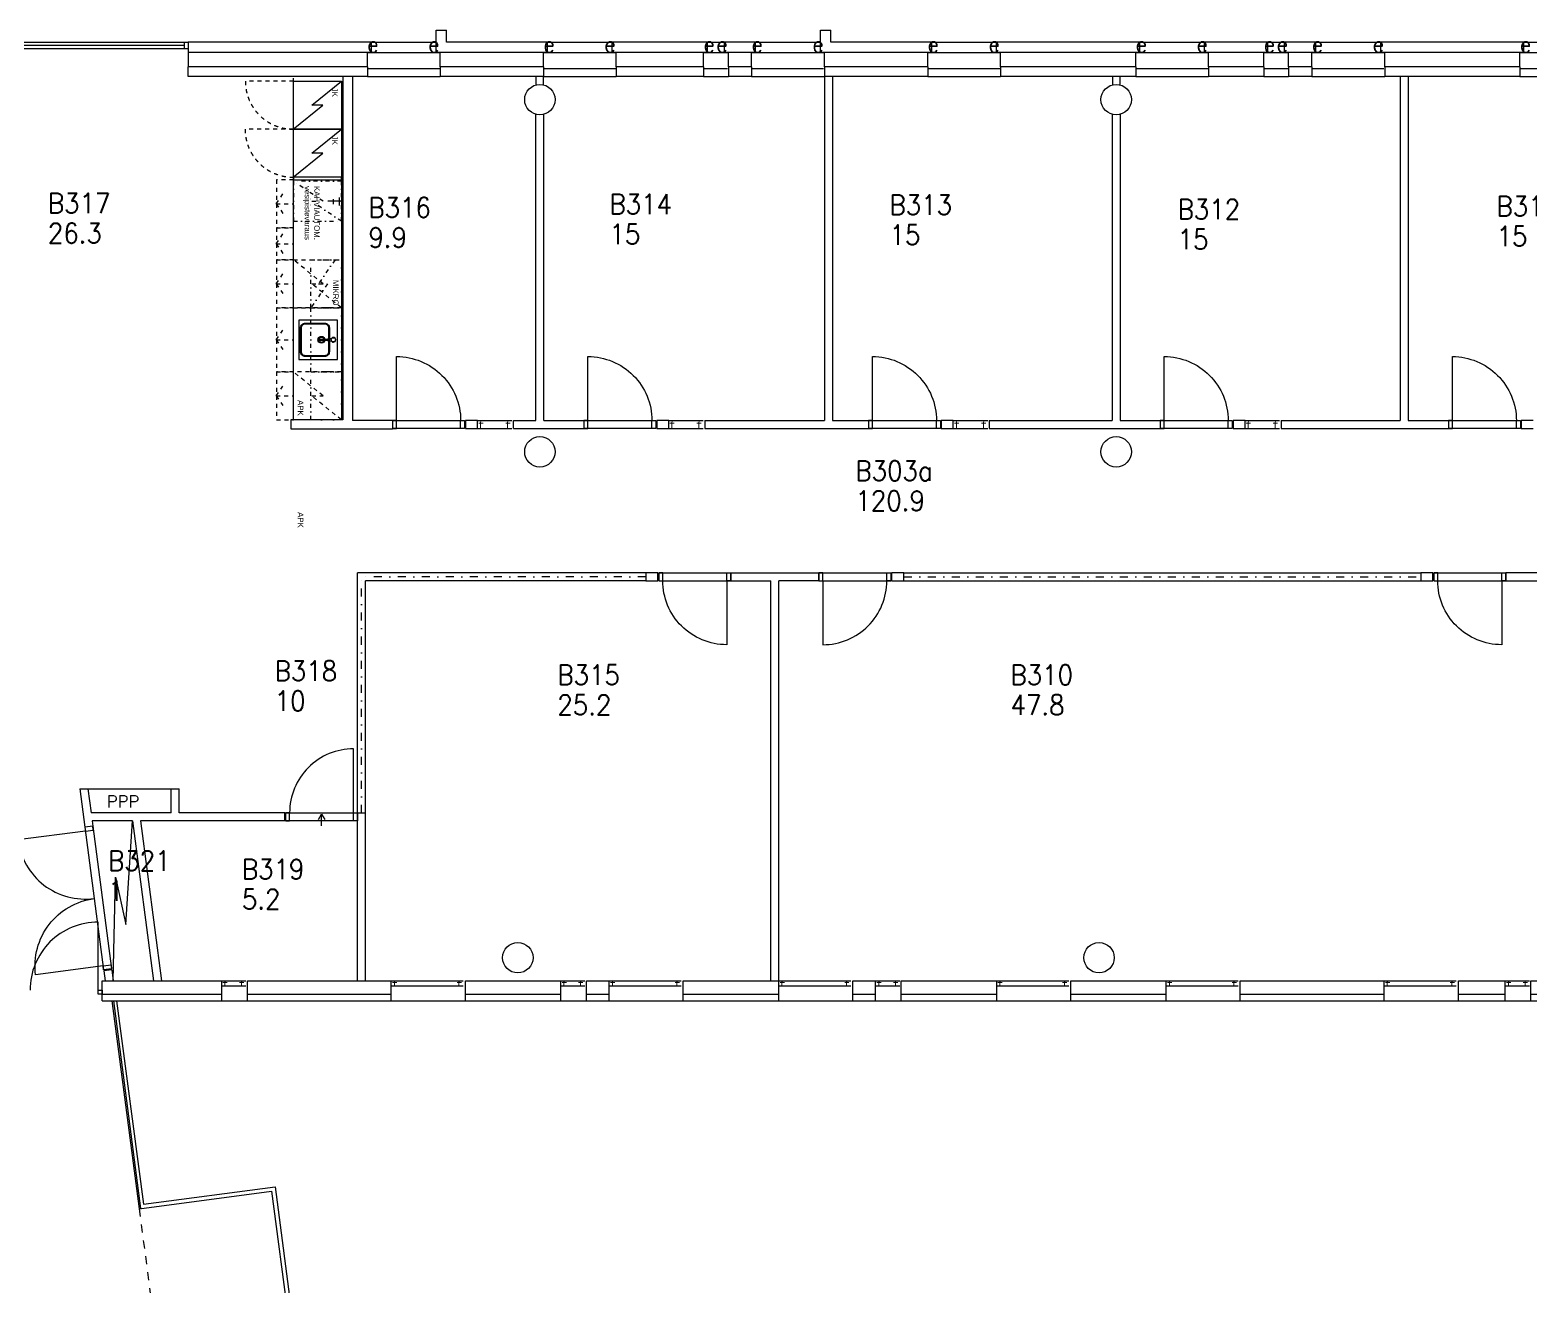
# Model space of a CAD drawing. Extents: x 9164 to 122974, y 9874 to 72490.
# Drawn here: x 52530 to 71282, y 49206 to 64910 of the extents above; entities that cross this region are included whole.
import ezdxf
from ezdxf.enums import TextEntityAlignment as Align

# ---------------------------------------------------------------- set-up
doc = ezdxf.new("R2010")
doc.units = 0
doc.header["$LTSCALE"] = 100
doc.header["$MEASUREMENT"] = 0
doc.linetypes.add('KL', pattern=[2, 1, -1])
doc.linetypes.add('PKL', pattern=[3, 1, -1, 0, -1])
doc.layers.get('0').update_dxf_attribs({"linetype": 'CONTINUOUS'})
for name, color, linetype in [('ART1100T0', 7, 'CONTINUOUS'), ('ART1100T3', 7, 'CONTINUOUS'), ('ART1100TB', 7, 'CONTINUOUS'), ('ASHIUS', 253, 'CONTINUOUS'), ('ASKESKI', 253, 'CONTINUOUS'), ('ASKIINTOKALKD', 254, 'CONTINUOUS'), ('ASSANITKAL', 253, 'CONTINUOUS'), ('GI VAR', 210, 'CONTINUOUS'), ('M00402', 7, 'CONTINUOUS'), ('M06001', 7, 'CONTINUOUS'), ('M06037', 8, 'CONTINUOUS'), ('M06041', 8, 'CONTINUOUS'), ('M06051', 3, 'CONTINUOUS'), ('M06080', 7, 'CONTINUOUS')]:
    doc.layers.add(name, color=color, linetype=linetype)
doc.styles.add('ARIAL', font='arial.ttf')
doc.styles.add('S', font='ROMANS.shx', dxfattribs={"width": 0.8})
doc.styles.get("Standard").update_dxf_attribs({"font": 'simplex.shx'})

# ---------------------------------------------------------------- blocks, each defined once
blk = doc.blocks.new('AIOA_IKK-C')
at = {"layer": 'M06041', "linetype": 'ByBlock'}
for p, q in [((0, 0), (1000, 0)), ((0, -100), (1000, -100))]:
    blk.add_line(p, q, dxfattribs=at)
at = {"layer": 'M06041', "flags": 8}
blk.add_attdef('E', (0, 0), '', height=100, dxfattribs=at)
blk.add_attdef('E', text='', height=100, dxfattribs=at).set_placement((500, 0), align=Align.CENTER)
blk.add_attdef('E', text='', height=100, dxfattribs=at).set_placement((1000, 0), align=Align.RIGHT)
at = {"layer": 'M06051', "width": 0.9, "flags": 8}
for p in [(50, 0), (950, 0)]:
    blk.add_attdef('SARANA', text='', height=50, dxfattribs=at).set_placement(p, align=Align.MIDDLE)
at = {"layer": 'M06051', "width": 0.9}
for tag, p, flags in [('IKKKDI', (50, -700), 8), ('IKKNRO', (50, -850), 8), ('IKKYLE', (50, -1000), 9)]:
    blk.add_attdef(tag, p, '', height=125, dxfattribs=dict(at, flags=flags))
blk = doc.blocks.new('AIOA_IKK-B')
at = {"layer": 'M06041', "linetype": 'ByBlock'}
for p, q in [((0, 100), (1000, 100)), ((0, 0), (1000, 0))]:
    blk.add_line(p, q, dxfattribs=at)
at = {"layer": 'M06041', "flags": 8}
blk.add_attdef('F', (0, 0), '', height=100, dxfattribs=at)
blk.add_attdef('F', text='', height=100, dxfattribs=at).set_placement((500, 0), align=Align.CENTER)
blk.add_attdef('F', text='', height=100, dxfattribs=at).set_placement((1000, 0), align=Align.RIGHT)
at = {"layer": 'M06051', "width": 0.9}
for tag, p, flags in [('IKKYLE', (50, 875), 9), ('IKKNRO', (50, 725), 8), ('IKKKDI', (50, 575), 8)]:
    blk.add_attdef(tag, p, '', height=125, dxfattribs=dict(at, flags=flags))
at = {"layer": 'M06051', "width": 0.9, "flags": 8}
for p in [(50, 0), (950, 0)]:
    blk.add_attdef('SARANA', text='', height=50, dxfattribs=at).set_placement(p, align=Align.MIDDLE)
blk = doc.blocks.new('AIOA_HUONE')
at = {"layer": 'ART1100T0', "width": 0.9}
blk.add_attdef('HNENUM', (56, 73), '', height=250, dxfattribs=at)
at = {"layer": 'ART1100T3', "width": 0.9}
blk.add_attdef('HNEALA', (56, -302), '', height=250, dxfattribs=at)
blk = doc.blocks.new('ALLAS')
at = {"linetype": 'Continuous'}
for p, q in [((-11, -120), (-26, -50)), ((-9, -140), (-10, -123)), ((-9, -240), (-9, -140)), ((10, -123), (11, -139)), ((11, -139), (11, -239)), ((26, -50), (12, -119)), ((1, -249), (0, -249))]:
    blk.add_line(p, q, dxfattribs=at)
blk.add_lwpolyline([(-246, -480), (246, -480), (246, 0), (-246, 0)], close=True)
blk.add_lwpolyline([(149, -100, -0.414848), (209, -160), (209, -400, -0.414214), (149, -460), (-149, -460, -0.414214), (-209, -400), (-209, -160, -0.414931), (-149, -100)], format="xyb", close=True)
blk.add_lwpolyline([(149, -110), (149, -110, -0.414908), (199, -160), (199, -400, -0.414214), (149, -450), (-149, -450, -0.414214), (-199, -400), (-199, -160, -0.415), (-149, -110), (149, -110)], format="xyb")
for centre, radius in [((0, -200), 42.2), ((0, -200), 32.2), ((0, -50), 26)]:
    blk.add_circle(centre, radius, dxfattribs=at)
for centre, radius, start, end in [((0, -50), 30, 316.6965, 223.834), ((-1, -117), 10, 191.954, 270.229), ((2, -117), 9.99, 270.1933, 348.5887), ((0, -240), 9, 180.2285, 270.199), ((1, -239), 10, 270.2286, 0.199)]:
    blk.add_arc(centre, radius, start, end, dxfattribs=at)
at = {"layer": 'GI VAR', "linetype": 'Continuous'}
blk.add_line((2, -127), (-1, -127), dxfattribs=at)
blk = doc.blocks.new('keittiö')
at = {"layer": 'ASHIUS', "linetype": 'KL', "ltscale": 0.5}
for p, q in [((-2700, -835), (-2700, -620)), ((-2200, -835), (-2200, -620)), ((-1700, -835), (-1700, -620)), ((-1000, -835), (-1000, -620)), ((-300, -835), (-300, -620)), ((-2700, -835), (-2822, -751)), ((-2700, -835), (-2578, -751)), ((-2200, -835), (-2322, -751)), ((-2200, -835), (-2078, -751)), ((-1700, -835), (-1822, -751)), ((-1700, -835), (-1578, -751)), ((-1000, -835), (-1122, -751)), ((-1000, -835), (-878, -751)), ((-300, -835), (-422, -751)), ((-300, -835), (-178, -751))]:
    blk.add_line(p, q, dxfattribs=at)
at = {"layer": 'ASHIUS'}
for points in [[(-3631, -621), (-3930, -250), (-3930, -391), (-4230, -20)], [(-3031, -621), (-3330, -250), (-3330, -391), (-3630, -20)]]:
    blk.add_lwpolyline(points, dxfattribs=at)
at = {"layer": 'ASHIUS', "linetype": 'PKL', "ltscale": 0.5}
for points in [[(-2980, -620), (-2480, -620), (-2480, -20), (-2980, -20)], [(-1400, -400), (-2000, -400), (-2000, -20), (-1400, -20)], [(-600, -400), (-1400, -400), (-1400, -20), (-600, -20)], [(0, -400), (-600, -400), (-600, -20), (0, -20)]]:
    blk.add_lwpolyline(points, close=True, dxfattribs=at)
for points in [[(-2480, -20), (-2730, -391), (-2730, -249), (-2980, -620)], [(-2000, -99), (-1700, -306), (-1700, -194), (-1400, -400)]]:
    blk.add_lwpolyline(points, dxfattribs=at)
at = {"layer": 'ASHIUS', "linetype": 'KL', "ltscale": 0.5}
for points in [[(-1400, -620), (-2000, -620), (-2000, -20), (-1400, -20)], [(-600, -620), (-1400, -620), (-1400, -20), (-600, -20)], [(-2400, -620), (-3000, -620), (-3000, -830), (-2400, -830)], [(-2000, -620), (-2400, -620), (-2400, -830), (-2000, -830)], [(-1400, -620), (-2000, -620), (-2000, -830), (-1400, -830)], [(-600, -620), (-1400, -620), (-1400, -830), (-600, -830)], [(0, -620), (-600, -620), (-600, -830), (0, -830)]]:
    blk.add_lwpolyline(points, close=True, dxfattribs=at)
for points in [[(-1400, -20), (-1700, -391), (-1700, -249), (-2000, -620)], [(0, -20), (-300, -391), (-300, -249), (-600, -620)]]:
    blk.add_lwpolyline(points, dxfattribs=at)
for points in [[(-4231, -620), (-4231, -1220, 0.414214), (-3631, -621)], [(-3631, -623), (-3631, -1223, 0.414214), (-3031, -624)]]:
    blk.add_lwpolyline(points, format="xyb", dxfattribs=at)
at = {"layer": 'ASKESKI'}
blk.add_line((-4230, -620), (-4270, -620), dxfattribs=at)
for points in [[(0, -620), (-4230, -620), (-4230, -20), (0, -20)], [(-3630, -620), (-4230, -620), (-4230, -20), (-3630, -20)], [(-3030, -620), (-3630, -620), (-3630, -20), (-3030, -20)], [(-3030, -620), (-3000, -620), (-3000, -20), (-3030, -20)]]:
    blk.add_lwpolyline(points, close=True, dxfattribs=at)
at = {"layer": 'ASSANITKAL'}
for points in [[(-2776, -48), (-2679, -48)], [(-2757, -124), (-2696, -124)], [(-2730, -20), (-2730, -189), (-2730, -189)]]:
    blk.add_lwpolyline(points, dxfattribs=at)
blk.add_blockref('ALLAS', (-1000, -70), dxfattribs=at)
at = {"layer": 'ASKIINTOKALKD', "char_height": 70, "style": 'ARIAL'}
for s, insert, attachment_point in [('JK', (-4034, -67), 3), ('JK', (-3434, -67), 3), ('MIKRO', (-1428, -56), 3), ('KAHVIAUTOM.\\Pvesipistevaraus', (-2921, -291), 1), ('APK', (-51, -495), 3), ('APK', (1349, -495), 3)]:
    blk.add_mtext_dynamic_manual_height_columns(s, width=1914.28, gutter_width=1250, heights=[0], dxfattribs=dict(at, insert=insert, attachment_point=attachment_point))

msp = doc.modelspace()

# ---------------------------------------------------------------- linework, layer by layer
at = {"layer": 'M00402'}
msp.add_line((53252, 55430), (54292, 55430), dxfattribs=at)
msp.add_lwpolyline([(53568, 53030), (53599, 54327), (53725, 53733), (53809, 55030)], dxfattribs=at)
at = {"layer": 'M06001'}
for p, q in [((57605, 64630), (57605, 64910)), ((57605, 64910), (57735, 64910)), ((57735, 64760), (57735, 64910)), ((62405, 64910), (62535, 64910)), ((62405, 64630), (62405, 64910)), ((62535, 64760), (62535, 64910)), ((54505, 64760), (54505, 64630)), ((56795, 64760), (54505, 64760)), ((56795, 64630), (56795, 64760)), ((58995, 64760), (57735, 64760)), ((58995, 64630), (58995, 64760)), ((59805, 64630), (59805, 64760)), ((60995, 64760), (59805, 64760)), ((60995, 64630), (60995, 64760)), ((61205, 64630), (61205, 64760)), ((61595, 64760), (61205, 64760)), ((61595, 64630), (61595, 64760)), ((63795, 64760), (62535, 64760)), ((63795, 64630), (63795, 64760)), ((64605, 64630), (64605, 64760)), ((66395, 64760), (64605, 64760)), ((66395, 64630), (66395, 64760)), ((67205, 64630), (67205, 64760)), ((67995, 64760), (67205, 64760)), ((67995, 64630), (67995, 64760)), ((68205, 64630), (68205, 64760)), ((68595, 64760), (68205, 64760)), ((68595, 64630), (68595, 64760)), ((69405, 64630), (69405, 64760)), ((71195, 64760), (69405, 64760)), ((71195, 64630), (71195, 64760)), ((54505, 64630), (54505, 64450)), ((56795, 64630), (54505, 64630)), ((56745, 64450), (56745, 64630)), ((58995, 64630), (57605, 64630)), ((57655, 64450), (57655, 64630)), ((58945, 64450), (58945, 64630)), ((60995, 64630), (59805, 64630)), ((59855, 64450), (59855, 64630)), ((60945, 64450), (60945, 64630)), ((61595, 64630), (61205, 64630)), ((61255, 64450), (61255, 64630)), ((61545, 64450), (61545, 64630)), ((63795, 64630), (62405, 64630)), ((62455, 64450), (62455, 64630)), ((63745, 64450), (63745, 64630)), ((66395, 64630), (64605, 64630)), ((64655, 64450), (64655, 64630)), ((66345, 64450), (66345, 64630)), ((67995, 64630), (67205, 64630)), ((67255, 64450), (67255, 64630)), ((67945, 64450), (67945, 64630)), ((68595, 64630), (68205, 64630)), ((68255, 64450), (68255, 64630)), ((68545, 64450), (68545, 64630)), ((71195, 64630), (69405, 64630)), ((69455, 64450), (69455, 64630)), ((71145, 64450), (71145, 64630)), ((54505, 64330), (54505, 64450)), ((56745, 64450), (54505, 64450)), ((56745, 64330), (54505, 64330)), ((56440, 64330), (56440, 60040)), ((56560, 64330), (56560, 60030)), ((56745, 64450), (56745, 64330)), ((57655, 64450), (57655, 64330)), ((58945, 64450), (57655, 64450)), ((58945, 64330), (57655, 64330)), ((58855, 64225), (58855, 64330)), ((58945, 64450), (58945, 64330)), ((58945, 64225), (58945, 64330)), ((59855, 64450), (59855, 64330)), ((60945, 64450), (59855, 64450)), ((60945, 64330), (59855, 64330)), ((60945, 64450), (60945, 64330)), ((61255, 64450), (61255, 64330)), ((61545, 64450), (61255, 64450)), ((61545, 64330), (61255, 64330)), ((61545, 64450), (61545, 64330)), ((62455, 64450), (62455, 64330)), ((63745, 64450), (62455, 64450)), ((62455, 64330), (62455, 60030)), ((63745, 64330), (62455, 64330)), ((62555, 64330), (62555, 60030)), ((63745, 64450), (63745, 64330)), ((64655, 64450), (64655, 64330)), ((66345, 64450), (64655, 64450)), ((66345, 64330), (64655, 64330)), ((66055, 64330), (66055, 64225)), ((66145, 64330), (66145, 64225)), ((66345, 64450), (66345, 64330)), ((67255, 64450), (67255, 64330)), ((67945, 64450), (67255, 64450)), ((67945, 64330), (67255, 64330)), ((67945, 64450), (67945, 64330)), ((68255, 64450), (68255, 64330)), ((68545, 64450), (68255, 64450)), ((68545, 64330), (68255, 64330)), ((68545, 64450), (68545, 64330)), ((69455, 64450), (69455, 64330)), ((71145, 64450), (69455, 64450)), ((71145, 64330), (69455, 64330)), ((69650, 64330), (69650, 60030)), ((69750, 64330), (69750, 60030)), ((71145, 64450), (71145, 64330)), ((58850, 60030), (58850, 63857)), ((58950, 60030), (58950, 63857)), ((66050, 63857), (66050, 60030)), ((66150, 63857), (66150, 60030)), ((56440, 60040), (55790, 60040)), ((55790, 60040), (55790, 59929)), ((56440, 60040), (56420, 60040)), ((57060, 60030), (56560, 60030)), ((57060, 60030), (57060, 59930)), ((58570, 59930), (58570, 60030)), ((58570, 60030), (58850, 60030)), ((58950, 60030), (59450, 60030)), ((59450, 60030), (59450, 59930)), ((60960, 60030), (60960, 59930)), ((60960, 60030), (62455, 60030)), ((62555, 60030), (63005, 60030)), ((64515, 60030), (64515, 59930)), ((64515, 60030), (66050, 60030)), ((66150, 60030), (66650, 60030)), ((68160, 60030), (68160, 59930)), ((68160, 60030), (69650, 60030)), ((69750, 60030), (70250, 60030)), ((55790, 59929), (57060, 59929)), ((58570, 59930), (59450, 59930)), ((60960, 59930), (63005, 59930)), ((64515, 59930), (66650, 59930)), ((68160, 59930), (70250, 59930)), ((56623, 55130), (56623, 58130)), ((60225, 58130), (56623, 58130)), ((56723, 53030), (56723, 58030)), ((60225, 58030), (56723, 58030)), ((61285, 58130), (62385, 58130)), ((61285, 58030), (61285, 58130)), ((61285, 58030), (61785, 58030)), ((61785, 53030), (61785, 58030)), ((61885, 53030), (61885, 58030)), ((62385, 58030), (61885, 58030)), ((62385, 58030), (62385, 58130)), ((63445, 58130), (69907, 58130)), ((63445, 58030), (69907, 58030)), ((72067, 58130), (70967, 58130)), ((70967, 58030), (70967, 58130)), ((70967, 58030), (71467, 58030)), ((56623, 53030), (56623, 55793)), ((53152, 55430), (53252, 55430)), ((53152, 55430), (53215, 54952)), ((53252, 55430), (53292, 55130)), ((54292, 55430), (54392, 55430)), ((54292, 55130), (54292, 55430)), ((54392, 55130), (54392, 55430)), ((53314, 54965), (53215, 54952)), ((54292, 55130), (53292, 55130)), ((53305, 55030), (53314, 54965)), ((53809, 55030), (53305, 55030)), ((53809, 55030), (54073, 53030)), ((53910, 55030), (54174, 53030)), ((55713, 55030), (53910, 55030)), ((55713, 55130), (54392, 55130)), ((55713, 55030), (55713, 55130)), ((53550, 53170), (53451, 53157)), ((53451, 53157), (53468, 53030)), ((53550, 53170), (53568, 53030)), ((53430, 52780), (53430, 53030)), ((53430, 53030), (54925, 53030)), ((54925, 52780), (54925, 53030)), ((55245, 53030), (57043, 53030)), ((55245, 52780), (55245, 53030)), ((57043, 52780), (57043, 53030)), ((57969, 52780), (57969, 53030)), ((57969, 53030), (59161, 53030)), ((59161, 52780), (59161, 53030)), ((59482, 52780), (59482, 53030)), ((59482, 53030), (59767, 53030)), ((59767, 52780), (59767, 53030)), ((60692, 52780), (60692, 53030)), ((60692, 53030), (61885, 53030)), ((61885, 52780), (61885, 53030)), ((62810, 53030), (63095, 53030)), ((62810, 52780), (62810, 53030)), ((63095, 52780), (63095, 53030)), ((63415, 52780), (63415, 53030)), ((63415, 53030), (64608, 53030)), ((64608, 52780), (64608, 53030)), ((65533, 52780), (65533, 53030)), ((65533, 53030), (66726, 53030)), ((66726, 52780), (66726, 53030)), ((67651, 52780), (67651, 53030)), ((67651, 53030), (69449, 53030)), ((69449, 52780), (69449, 53030)), ((70375, 53030), (70962, 53030)), ((70375, 52780), (70375, 53030)), ((70962, 52780), (70962, 53030)), ((71282, 52780), (71282, 53030)), ((71282, 53030), (71567, 53030)), ((53430, 52865), (54925, 52865)), ((53430, 52780), (54925, 52780)), ((55245, 52865), (57043, 52865)), ((55245, 52780), (57043, 52780)), ((57969, 52865), (59161, 52865)), ((57969, 52780), (59161, 52780)), ((59482, 52865), (59767, 52865)), ((59482, 52780), (59767, 52780)), ((60692, 52865), (61885, 52865)), ((60692, 52780), (61885, 52780)), ((62810, 52865), (63095, 52865)), ((62810, 52780), (63095, 52780)), ((63415, 52865), (64608, 52865)), ((63415, 52780), (64608, 52780)), ((65533, 52865), (66726, 52865)), ((65533, 52780), (66726, 52780)), ((67651, 52865), (69449, 52865)), ((67651, 52780), (69449, 52780)), ((70375, 52865), (70962, 52865)), ((70375, 52780), (70962, 52780)), ((71282, 52865), (71567, 52865)), ((71282, 52780), (71567, 52780))]:
    msp.add_line(p, q, dxfattribs=at)
for centre in [(58900, 64040), (66100, 64040), (58900, 59640), (66100, 59640), (58624, 53320), (65886, 53320)]:
    msp.add_circle(centre, 190, dxfattribs=at)
at = {"layer": 'M06037'}
for p, q in [((53551, 52780), (53893, 50184)), ((53571, 52780), (53912, 50187)), ((53611, 52780), (53946, 50242)), ((53946, 50242), (55591, 50458)), ((55591, 50458), (56996, 39790)), ((53893, 50184), (55548, 50402)), ((55548, 50402), (56940, 39833))]:
    msp.add_line(p, q, dxfattribs=at)
at = {"layer": 'M06037', "linetype": 'KL'}
msp.add_line((53893, 50184), (54108, 48548), dxfattribs=at)
at = {"layer": 'M06041'}
for p, q in [((50193, 64760), (54505, 64760)), ((50254, 64720), (54455, 64720)), ((54455, 64760), (54455, 64680)), ((56795, 64760), (57605, 64760)), ((58995, 64760), (59805, 64760)), ((60995, 64760), (61205, 64760)), ((61595, 64760), (62405, 64760)), ((63795, 64760), (64605, 64760)), ((66395, 64760), (67205, 64760)), ((67995, 64760), (68205, 64760)), ((68595, 64760), (69405, 64760)), ((71195, 64760), (72005, 64760)), ((50204, 64680), (54502, 64680)), ((56745, 64330), (57655, 64330)), ((58945, 64330), (59855, 64330)), ((60945, 64330), (61255, 64330)), ((61545, 64330), (62455, 64330)), ((63745, 64330), (64655, 64330)), ((66345, 64330), (67255, 64330)), ((67945, 64330), (68255, 64330)), ((68545, 64330), (69455, 64330)), ((71145, 64330), (72055, 64330)), ((56623, 55130), (56723, 55130)), ((54925, 52780), (55245, 52780)), ((57043, 52780), (57969, 52780)), ((59161, 52780), (59482, 52780)), ((59767, 52780), (60692, 52780)), ((61885, 52780), (62810, 52780)), ((63095, 52780), (63415, 52780)), ((64608, 52780), (65533, 52780)), ((66726, 52780), (67651, 52780)), ((69449, 52780), (70375, 52780)), ((70962, 52780), (71282, 52780))]:
    msp.add_line(p, q, dxfattribs=at)
at = {"layer": 'M06041', "linetype": 'PKL'}
for p, q in [((56673, 55130), (56673, 58080)), ((60225, 58080), (56673, 58080)), ((63445, 58080), (69907, 58080))]:
    msp.add_line(p, q, dxfattribs=at)
at = {"layer": 'M06051', "linetype": 'ByBlock'}
for p, q in [((57060, 60030), (57960, 60030)), ((59450, 60030), (60350, 60030)), ((63005, 60030), (63905, 60030)), ((66650, 60030), (67550, 60030)), ((70250, 60030), (71150, 60030)), ((57960, 59930), (57060, 59930)), ((60350, 59930), (59450, 59930)), ((63905, 59930), (63005, 59930)), ((67550, 59930), (66650, 59930)), ((71150, 59930), (70250, 59930)), ((60385, 58130), (61285, 58130)), ((60385, 58030), (61285, 58030)), ((62385, 58130), (63285, 58130)), ((62385, 58030), (63285, 58030)), ((70067, 58130), (70967, 58130)), ((70067, 58030), (70967, 58030)), ((53215, 54952), (53449, 53167)), ((53314, 54965), (53549, 53180)), ((55723, 55130), (56623, 55130)), ((56623, 55030), (55723, 55030)), ((53380, 52865), (53380, 52915)), ((53380, 52915), (53430, 52915)), ((53430, 52915), (53430, 52865)), ((53430, 52915), (53430, 52865)), ((53430, 52865), (53380, 52865))]:
    msp.add_line(p, q, dxfattribs=at)
at = {"layer": 'M06051'}
for p, q in [((58120, 60030), (57970, 60030)), ((57970, 60030), (57970, 59930)), ((58120, 59930), (58120, 60030)), ((60510, 60030), (60360, 60030)), ((60360, 60030), (60360, 59930)), ((60510, 59930), (60510, 60030)), ((64065, 60030), (63915, 60030)), ((63915, 60030), (63915, 59930)), ((64065, 59930), (64065, 60030)), ((67710, 60030), (67560, 60030)), ((67560, 60030), (67560, 59930)), ((67710, 59930), (67710, 60030)), ((71310, 60030), (71160, 60030)), ((71160, 60030), (71160, 59930)), ((57970, 59930), (58120, 59930)), ((60360, 59930), (60510, 59930)), ((63915, 59930), (64065, 59930)), ((67560, 59930), (67710, 59930)), ((71160, 59930), (71310, 59930)), ((60375, 58130), (60225, 58130)), ((60225, 58130), (60225, 58030)), ((60225, 58030), (60375, 58030)), ((60375, 58030), (60375, 58130)), ((63445, 58130), (63295, 58130)), ((63295, 58130), (63295, 58030)), ((63295, 58030), (63445, 58030)), ((63445, 58030), (63445, 58130)), ((70057, 58130), (69907, 58130)), ((69907, 58130), (69907, 58030)), ((69907, 58030), (70057, 58030)), ((70057, 58030), (70057, 58130)), ((56133, 55046), (56173, 55114)), ((56173, 54968), (56173, 55114)), ((56173, 55114), (56214, 55046))]:
    msp.add_line(p, q, dxfattribs=at)
at = {"layer": 'M06051', "linetype": 'ByBlock'}
for points in [[(57110, 60030), (57110, 60830, -0.414214), (57910, 60030, -0.671351)], [(59500, 60030), (59500, 60830, -0.414214), (60300, 60030, -0.671351)], [(63055, 60030), (63055, 60830, -0.414214), (63855, 60030, -0.671351)], [(66700, 60030), (66700, 60830, -0.414214), (67500, 60030, -0.671351)], [(70300, 60030), (70300, 60830, -0.414214), (71100, 60030, -0.671351)], [(61235, 58030), (61235, 57230, -0.414214), (60435, 58030, -0.671351)], [(62435, 58030), (62435, 57230, 0.414214), (63235, 58030, 0.671351)], [(70917, 58030), (70917, 57230, -0.414214), (70117, 58030, -0.671351)], [(56573, 55130), (56573, 55930, 0.414214), (55773, 55130, 0.671351)], [(53221, 54902), (52378, 54791, 0.414214), (53332, 54059, 0.671351)], [(53443, 53217), (52600, 53106, -0.414214), (53332, 54059, -0.671351)], [(53380, 52915), (53380, 53765, 0.414214), (52530, 52915, 0.671351)]]:
    msp.add_lwpolyline(points, format="xyb", dxfattribs=at)
for points in [[(57060, 59930), (57110, 59930), (57110, 60030), (57060, 60030)], [(57960, 59930), (57910, 59930), (57910, 60030), (57960, 60030)], [(59450, 59930), (59500, 59930), (59500, 60030), (59450, 60030)], [(60350, 59930), (60300, 59930), (60300, 60030), (60350, 60030)], [(63005, 59930), (63055, 59930), (63055, 60030), (63005, 60030)], [(63905, 59930), (63855, 59930), (63855, 60030), (63905, 60030)], [(66650, 59930), (66700, 59930), (66700, 60030), (66650, 60030)], [(67550, 59930), (67500, 59930), (67500, 60030), (67550, 60030)], [(70250, 59930), (70300, 59930), (70300, 60030), (70250, 60030)], [(71150, 59930), (71100, 59930), (71100, 60030), (71150, 60030)], [(60385, 58030), (60435, 58030), (60435, 58130), (60385, 58130)], [(61285, 58030), (61235, 58030), (61235, 58130), (61285, 58130)], [(62385, 58030), (62435, 58030), (62435, 58130), (62385, 58130)], [(63285, 58030), (63235, 58030), (63235, 58130), (63285, 58130)], [(70067, 58030), (70117, 58030), (70117, 58130), (70067, 58130)], [(70967, 58030), (70917, 58030), (70917, 58130), (70967, 58130)], [(53215, 54952), (53221, 54902), (53320, 54915), (53314, 54965)], [(55723, 55030), (55773, 55030), (55773, 55130), (55723, 55130)], [(56623, 55030), (56573, 55030), (56573, 55130), (56623, 55130)], [(53449, 53167), (53443, 53217), (53542, 53230), (53549, 53180)]]:
    msp.add_lwpolyline(points, close=True, dxfattribs=at)
at = {"layer": 'M06080'}
msp.add_line((56440, 62760), (56440, 62160), dxfattribs=at)

# ---------------------------------------------------------------- block references
at = {"layer": 'ART1100TB'}
for p, values in [((52697, 62549), {'HNENUM': 'B317', 'HNEALA': '26.3'}), ((59713, 62538), {'HNENUM': 'B314', 'HNEALA': '15'}), ((63212, 62528), {'HNENUM': 'B313', 'HNEALA': '15'}), ((70796, 62511), {'HNENUM': 'B311', 'HNEALA': '15'}), ((56701, 62494), {'HNENUM': 'B316', 'HNEALA': '9.9'}), ((66812, 62472), {'HNENUM': 'B312', 'HNEALA': '15'}), ((62786, 59206), {'HNENUM': 'B303a', 'HNEALA': '120.9'}), ((55530, 56705), {'HNENUM': 'B318', 'HNEALA': '10'}), ((59063, 56655), {'HNENUM': 'B315', 'HNEALA': '25.2'}), ((64724, 56655), {'HNENUM': 'B310', 'HNEALA': '47.8'}), ((53449, 54334), {'HNENUM': 'B321', 'HNEALA': '1'}), ((55121, 54228), {'HNENUM': 'B319', 'HNEALA': '5.2'})]:
    msp.add_blockref('AIOA_HUONE', p, dxfattribs=at).add_auto_attribs(values)
at = {"layer": 'M06041'}
ref = msp.add_blockref('AIOA_IKK-C', (56745, 64630), dxfattribs=dict(at, xscale=0.9, yscale=2, zscale=0.9))
ref.add_attrib('E', 'e', dxfattribs={"height": 200, "width": 0.9, "flags": 2}).set_placement((57645, 64630), align=Align.RIGHT)
ref.add_attrib('E', 'e', (56745, 64630), dxfattribs={"height": 200, "width": 0.9, "flags": 2})
ref.add_attrib('E', 'e', dxfattribs={"height": 0.18, "width": 1.35, "flags": 2}).set_placement((57645, 64630), align=Align.CENTER)
ref = msp.add_blockref('AIOA_IKK-C', (58945, 64630), dxfattribs=dict(at, xscale=0.9, yscale=2, zscale=0.9))
ref.add_attrib('E', 'e', dxfattribs={"height": 200, "width": 0.9, "flags": 2}).set_placement((59845, 64630), align=Align.RIGHT)
ref.add_attrib('E', 'e', (58945, 64630), dxfattribs={"height": 200, "width": 0.9, "flags": 2})
ref.add_attrib('E', 'e', dxfattribs={"height": 0.18, "width": 1.35, "flags": 2}).set_placement((59845, 64630), align=Align.CENTER)
ref = msp.add_blockref('AIOA_IKK-C', (60945, 64630), dxfattribs=dict(at, xscale=0.3, yscale=2, zscale=0.3))
ref.add_attrib('E', 'e', dxfattribs={"height": 200, "width": 0.9, "flags": 2}).set_placement((61245, 64630), align=Align.RIGHT)
ref.add_attrib('E', 'e', (60945, 64630), dxfattribs={"height": 200, "width": 0.9, "flags": 2})
ref.add_attrib('E', 'e', dxfattribs={"height": 0.18, "width": 1.35, "flags": 2}).set_placement((61245, 64630), align=Align.CENTER)
ref = msp.add_blockref('AIOA_IKK-C', (61545, 64630), dxfattribs=dict(at, xscale=0.9, yscale=2, zscale=0.9))
ref.add_attrib('E', 'e', dxfattribs={"height": 200, "width": 0.9, "flags": 2}).set_placement((62445, 64630), align=Align.RIGHT)
ref.add_attrib('E', 'e', (61545, 64630), dxfattribs={"height": 200, "width": 0.9, "flags": 2})
ref.add_attrib('E', 'e', dxfattribs={"height": 0.18, "width": 1.35, "flags": 2}).set_placement((62445, 64630), align=Align.CENTER)
ref = msp.add_blockref('AIOA_IKK-C', (63745, 64630), dxfattribs=dict(at, xscale=0.9, yscale=2, zscale=0.9))
ref.add_attrib('E', 'e', dxfattribs={"height": 200, "width": 0.9, "flags": 2}).set_placement((64645, 64630), align=Align.RIGHT)
ref.add_attrib('E', 'e', (63745, 64630), dxfattribs={"height": 200, "width": 0.9, "flags": 2})
ref.add_attrib('E', 'e', dxfattribs={"height": 0.18, "width": 1.35, "flags": 2}).set_placement((64645, 64630), align=Align.CENTER)
ref = msp.add_blockref('AIOA_IKK-C', (66345, 64630), dxfattribs=dict(at, xscale=0.9, yscale=2, zscale=0.9))
ref.add_attrib('E', 'e', dxfattribs={"height": 200, "width": 0.9, "flags": 2}).set_placement((67245, 64630), align=Align.RIGHT)
ref.add_attrib('E', 'e', (66345, 64630), dxfattribs={"height": 200, "width": 0.9, "flags": 2})
ref.add_attrib('E', 'e', dxfattribs={"height": 0.18, "width": 1.35, "flags": 2}).set_placement((67245, 64630), align=Align.CENTER)
ref = msp.add_blockref('AIOA_IKK-C', (67945, 64630), dxfattribs=dict(at, xscale=0.3, yscale=2, zscale=0.3))
ref.add_attrib('E', 'e', dxfattribs={"height": 200, "width": 0.9, "flags": 2}).set_placement((68245, 64630), align=Align.RIGHT)
ref.add_attrib('E', 'e', (67945, 64630), dxfattribs={"height": 200, "width": 0.9, "flags": 2})
ref.add_attrib('E', 'e', dxfattribs={"height": 0.18, "width": 1.35, "flags": 2}).set_placement((68245, 64630), align=Align.CENTER)
ref = msp.add_blockref('AIOA_IKK-C', (68545, 64630), dxfattribs=dict(at, xscale=0.9, yscale=2, zscale=0.9))
ref.add_attrib('E', 'e', dxfattribs={"height": 200, "width": 0.9, "flags": 2}).set_placement((69445, 64630), align=Align.RIGHT)
ref.add_attrib('E', 'e', (68545, 64630), dxfattribs={"height": 200, "width": 0.9, "flags": 2})
ref.add_attrib('E', 'e', dxfattribs={"height": 0.18, "width": 1.35, "flags": 2}).set_placement((69445, 64630), align=Align.CENTER)
ref = msp.add_blockref('AIOA_IKK-C', (71145, 64630), dxfattribs=dict(at, xscale=0.9, yscale=2, zscale=0.9))
ref.add_attrib('E', 'e', dxfattribs={"height": 200, "width": 0.9, "flags": 2}).set_placement((72045, 64630), align=Align.RIGHT)
ref.add_attrib('E', 'e', (71145, 64630), dxfattribs={"height": 200, "width": 0.9, "flags": 2})
ref.add_attrib('E', 'e', dxfattribs={"height": 0.18, "width": 1.35, "flags": 2}).set_placement((72045, 64630), align=Align.CENTER)
ref = msp.add_blockref('AIOA_IKK-B', (58120, 59930), dxfattribs=dict(at, xscale=0.43, zscale=0.43))
ref.add_attrib('F', 'f', dxfattribs={"height": 100, "width": 1.8, "flags": 2}).set_placement((58550, 59930), align=Align.RIGHT)
ref.add_attrib('F', 'f', (58120, 59930), dxfattribs={"height": 100, "width": 1.8, "flags": 2})
ref.add_attrib('F', 'f', dxfattribs={"height": 0.18, "width": 2.7, "flags": 2}).set_placement((58550, 59930), align=Align.CENTER)
ref = msp.add_blockref('AIOA_IKK-B', (60510, 59930), dxfattribs=dict(at, xscale=0.43, zscale=0.43))
ref.add_attrib('F', 'f', dxfattribs={"height": 100, "width": 1.8, "flags": 2}).set_placement((60940, 59930), align=Align.RIGHT)
ref.add_attrib('F', 'f', (60510, 59930), dxfattribs={"height": 100, "width": 1.8, "flags": 2})
ref.add_attrib('F', 'f', dxfattribs={"height": 0.18, "width": 2.7, "flags": 2}).set_placement((60940, 59930), align=Align.CENTER)
ref = msp.add_blockref('AIOA_IKK-B', (64065, 59930), dxfattribs=dict(at, xscale=0.43, zscale=0.43))
ref.add_attrib('F', 'f', dxfattribs={"height": 100, "width": 1.8, "flags": 2}).set_placement((64495, 59930), align=Align.RIGHT)
ref.add_attrib('F', 'f', (64065, 59930), dxfattribs={"height": 100, "width": 1.8, "flags": 2})
ref.add_attrib('F', 'f', dxfattribs={"height": 0.18, "width": 2.7, "flags": 2}).set_placement((64495, 59930), align=Align.CENTER)
ref = msp.add_blockref('AIOA_IKK-B', (67710, 59930), dxfattribs=dict(at, xscale=0.43, zscale=0.43))
ref.add_attrib('F', 'f', dxfattribs={"height": 100, "width": 1.8, "flags": 2}).set_placement((68140, 59930), align=Align.RIGHT)
ref.add_attrib('F', 'f', (67710, 59930), dxfattribs={"height": 100, "width": 1.8, "flags": 2})
ref.add_attrib('F', 'f', dxfattribs={"height": 0.18, "width": 2.7, "flags": 2}).set_placement((68140, 59930), align=Align.CENTER)
ref = msp.add_blockref('AIOA_IKK-B', (54925, 52970), dxfattribs=dict(at, xscale=0.3, yscale=0.6, zscale=0.3))
ref.add_attrib('F', 'f', dxfattribs={"height": 60, "width": 3, "flags": 2}).set_placement((55225, 52970), align=Align.RIGHT)
ref.add_attrib('F', 'f', (54925, 52970), dxfattribs={"height": 60, "width": 3, "flags": 2})
ref.add_attrib('F', 'f', dxfattribs={"height": 0.18, "width": 4.5, "flags": 2}).set_placement((55225, 52970), align=Align.CENTER)
ref = msp.add_blockref('AIOA_IKK-B', (57043, 52970), dxfattribs=dict(at, xscale=0.9, yscale=0.6, zscale=0.9))
ref.add_attrib('F', 'f', dxfattribs={"height": 60, "width": 3, "flags": 2}).set_placement((57943, 52970), align=Align.RIGHT)
ref.add_attrib('F', 'f', (57043, 52970), dxfattribs={"height": 60, "width": 3, "flags": 2})
ref.add_attrib('F', 'f', dxfattribs={"height": 0.18, "width": 4.5, "flags": 2}).set_placement((57943, 52970), align=Align.CENTER)
ref = msp.add_blockref('AIOA_IKK-B', (59161, 52970), dxfattribs=dict(at, xscale=0.3, yscale=0.6, zscale=0.3))
ref.add_attrib('F', 'f', dxfattribs={"height": 60, "width": 3, "flags": 2}).set_placement((59461, 52970), align=Align.RIGHT)
ref.add_attrib('F', 'f', (59161, 52970), dxfattribs={"height": 60, "width": 3, "flags": 2})
ref.add_attrib('F', 'f', dxfattribs={"height": 0.18, "width": 4.5, "flags": 2}).set_placement((59461, 52970), align=Align.CENTER)
ref = msp.add_blockref('AIOA_IKK-B', (59767, 52970), dxfattribs=dict(at, xscale=0.9, yscale=0.6, zscale=0.9))
ref.add_attrib('F', 'f', dxfattribs={"height": 60, "width": 3, "flags": 2}).set_placement((60667, 52970), align=Align.RIGHT)
ref.add_attrib('F', 'f', (59767, 52970), dxfattribs={"height": 60, "width": 3, "flags": 2})
ref.add_attrib('F', 'f', dxfattribs={"height": 0.18, "width": 4.5, "flags": 2}).set_placement((60667, 52970), align=Align.CENTER)
ref = msp.add_blockref('AIOA_IKK-B', (61885, 52970), dxfattribs=dict(at, xscale=0.9, yscale=0.6, zscale=0.9))
ref.add_attrib('F', 'f', dxfattribs={"height": 60, "width": 3, "flags": 2}).set_placement((62785, 52970), align=Align.RIGHT)
ref.add_attrib('F', 'f', (61885, 52970), dxfattribs={"height": 60, "width": 3, "flags": 2})
ref.add_attrib('F', 'f', dxfattribs={"height": 0.18, "width": 4.5, "flags": 2}).set_placement((62785, 52970), align=Align.CENTER)
ref = msp.add_blockref('AIOA_IKK-B', (63095, 52970), dxfattribs=dict(at, xscale=0.3, yscale=0.6, zscale=0.3))
ref.add_attrib('F', 'f', dxfattribs={"height": 60, "width": 3, "flags": 2}).set_placement((63395, 52970), align=Align.RIGHT)
ref.add_attrib('F', 'f', (63095, 52970), dxfattribs={"height": 60, "width": 3, "flags": 2})
ref.add_attrib('F', 'f', dxfattribs={"height": 0.18, "width": 4.5, "flags": 2}).set_placement((63395, 52970), align=Align.CENTER)
ref = msp.add_blockref('AIOA_IKK-B', (64608, 52970), dxfattribs=dict(at, xscale=0.9, yscale=0.6, zscale=0.9))
ref.add_attrib('F', 'f', dxfattribs={"height": 60, "width": 3, "flags": 2}).set_placement((65508, 52970), align=Align.RIGHT)
ref.add_attrib('F', 'f', (64608, 52970), dxfattribs={"height": 60, "width": 3, "flags": 2})
ref.add_attrib('F', 'f', dxfattribs={"height": 0.18, "width": 4.5, "flags": 2}).set_placement((65508, 52970), align=Align.CENTER)
ref = msp.add_blockref('AIOA_IKK-B', (66726, 52970), dxfattribs=dict(at, xscale=0.9, yscale=0.6, zscale=0.9))
ref.add_attrib('F', 'f', dxfattribs={"height": 60, "width": 3, "flags": 2}).set_placement((67626, 52970), align=Align.RIGHT)
ref.add_attrib('F', 'f', (66726, 52970), dxfattribs={"height": 60, "width": 3, "flags": 2})
ref.add_attrib('F', 'f', dxfattribs={"height": 0.18, "width": 4.5, "flags": 2}).set_placement((67626, 52970), align=Align.CENTER)
ref = msp.add_blockref('AIOA_IKK-B', (69449, 52970), dxfattribs=dict(at, xscale=0.9, yscale=0.6, zscale=0.9))
ref.add_attrib('F', 'f', dxfattribs={"height": 60, "width": 3, "flags": 2}).set_placement((70349, 52970), align=Align.RIGHT)
ref.add_attrib('F', 'f', (69449, 52970), dxfattribs={"height": 60, "width": 3, "flags": 2})
ref.add_attrib('F', 'f', dxfattribs={"height": 0.18, "width": 4.5, "flags": 2}).set_placement((70349, 52970), align=Align.CENTER)
ref = msp.add_blockref('AIOA_IKK-B', (70962, 52970), dxfattribs=dict(at, xscale=0.3, yscale=0.6, zscale=0.3))
ref.add_attrib('F', 'f', dxfattribs={"height": 60, "width": 3, "flags": 2}).set_placement((71262, 52970), align=Align.RIGHT)
ref.add_attrib('F', 'f', (70962, 52970), dxfattribs={"height": 60, "width": 3, "flags": 2})
ref.add_attrib('F', 'f', dxfattribs={"height": 0.18, "width": 4.5, "flags": 2}).set_placement((71262, 52970), align=Align.CENTER)
at = {"layer": 'M06080', "rotation": 270}
msp.add_blockref('keittiö', (56440, 60040), dxfattribs=at)

# ---------------------------------------------------------------- texts
at = {"layer": 'M00402', "style": 'S'}
msp.add_text('PPP', height=150, dxfattribs=at).set_placement((53490, 55196))

doc.saveas('drawing.dxf')
